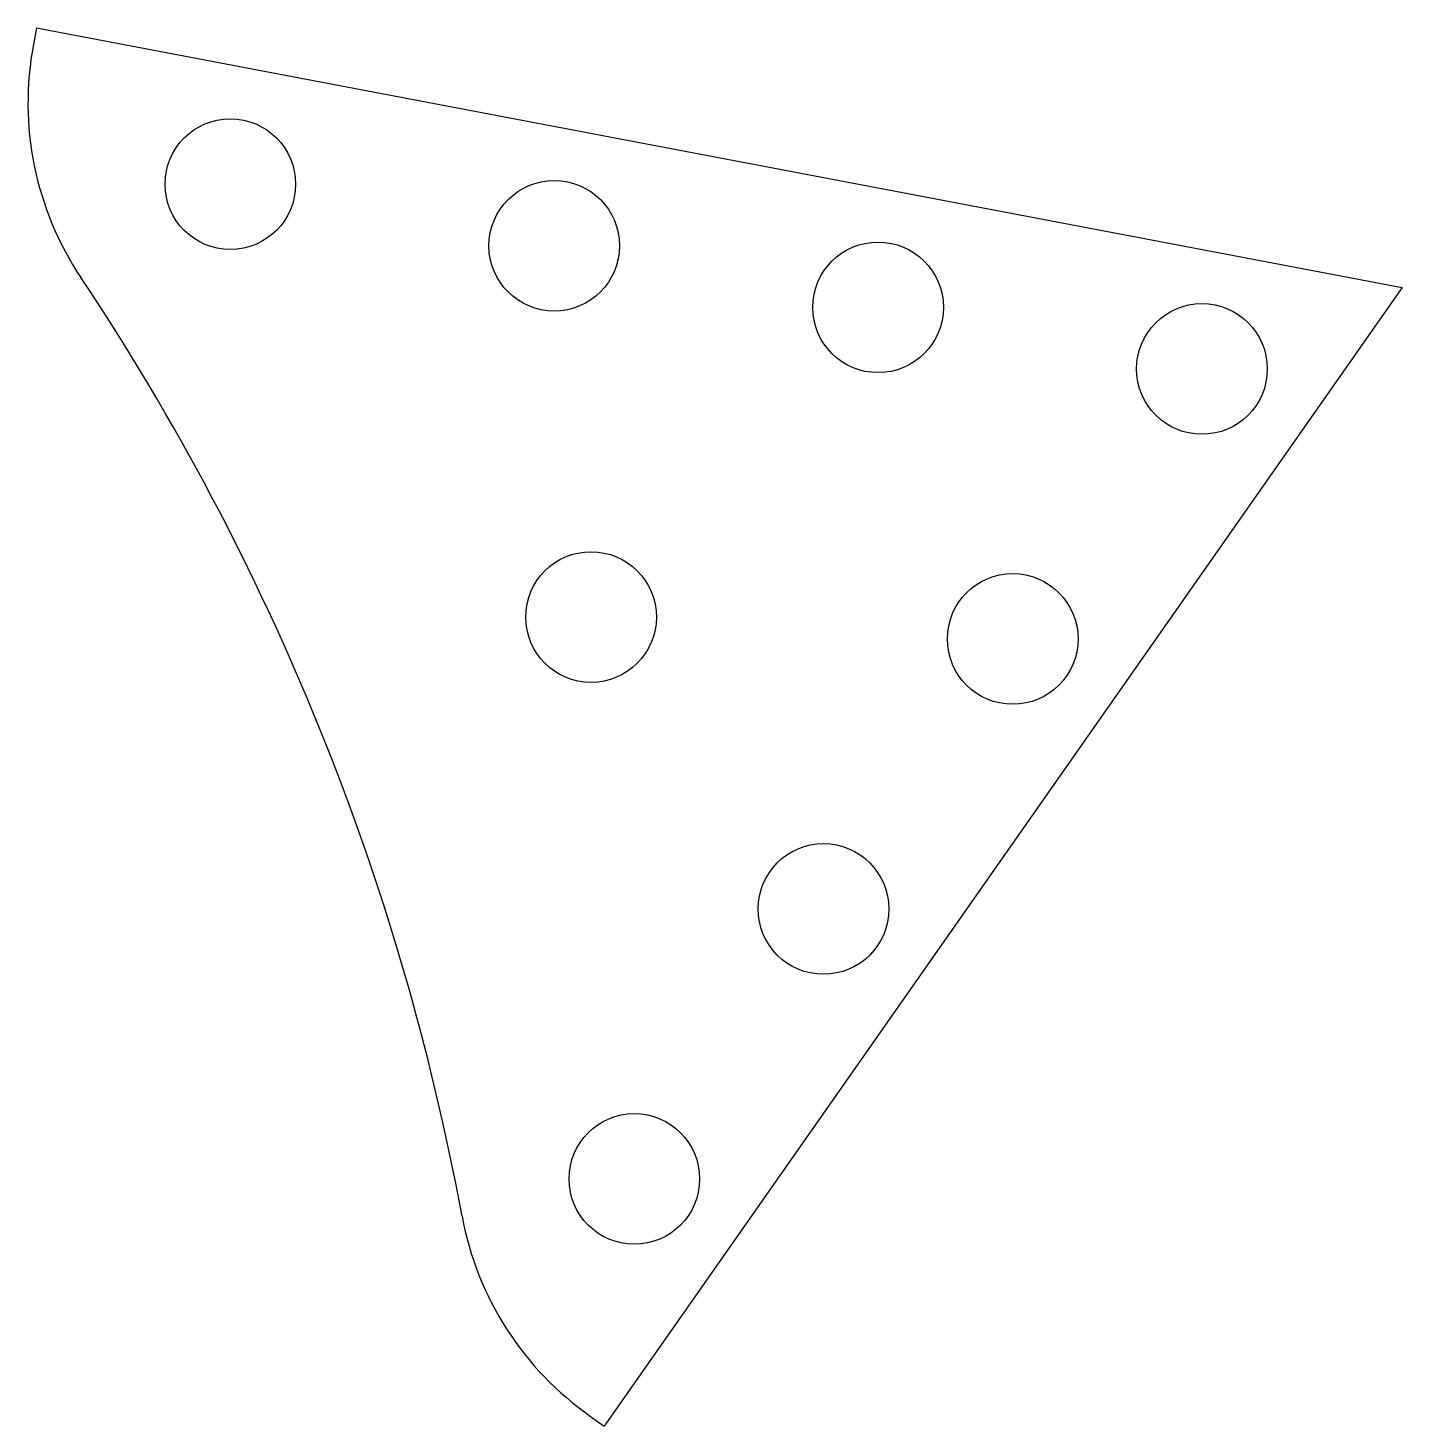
# Model space of a CAD drawing. Extents: x 18.15 to 19.79, y 0.45 to 2.12.
import ezdxf

# ---------------------------------------------------------------- set-up
doc = ezdxf.new("R2010")
doc.units = 0
doc.layers.add('STATION_2', color=7, linetype='CONTINUOUS')

msp = doc.modelspace()

# ---------------------------------------------------------------- linework, layer by layer
at = {"layer": 'STATION_2', "color": 0, "linetype": 'CONTINUOUS'}
for p, q in [((18.1586, 2.1225), (18.1549, 2.1029)), ((18.1586, 2.1225), (19.7894, 1.8124)), ((19.7894, 1.8124), (18.8366, 0.4531)), ((18.8202, 0.4646), (18.8366, 0.4531))]:
    msp.add_line(p, q, dxfattribs=at)
for centre in [(18.39, 1.936), (18.7768, 1.8624), (19.1636, 1.7889), (19.5504, 1.7153), (18.8208, 1.4191), (19.3244, 1.3929), (19.0984, 1.0705), (18.8725, 0.7482)]:
    msp.add_circle(centre, 0.078, dxfattribs=at)
for centre, radius, start, end in [((18.5233, 2.0328), 0.375, 169.233, 213.7369), ((15.7167, 0.1584), 3, 10.4694, 33.7369), ((19.0355, 0.7717), 0.375, 190.4694, 234.9733)]:
    msp.add_arc(centre, radius, start, end, dxfattribs=at)

doc.saveas('drawing.dxf')
